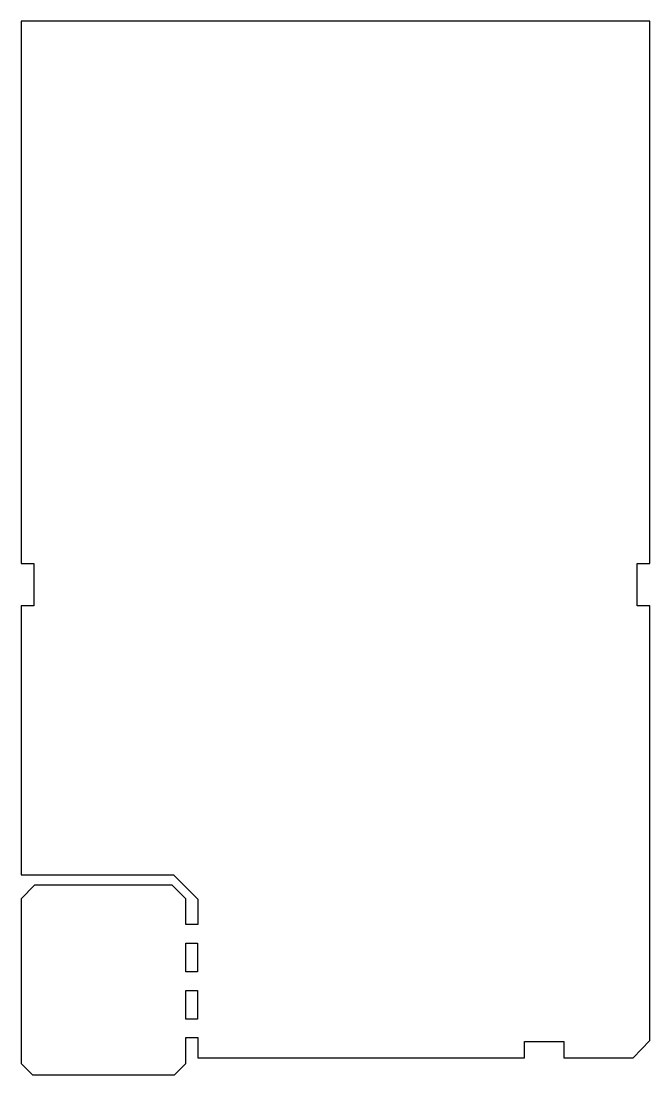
# Model space of a CAD drawing. Header units: metres. Extents: x 0 to 70, y 0 to 117.
import ezdxf

# ---------------------------------------------------------------- set-up
doc = ezdxf.new("R2010")
doc.units = ezdxf.units.M

msp = doc.modelspace()

# ---------------------------------------------------------------- linework, layer by layer
for p, q in [((0.02485, 116.70265), (0.02485, 56.65265)), ((69.67485, 116.70265), (0.02485, 116.70265)), ((69.67485, 96.52), (69.67485, 116.70265)), ((69.67485, 56.63165), (69.67485, 96.52)), ((0.02485, 56.65265), (1.42485, 56.65265)), ((1.42485, 56.65265), (1.42485, 51.95265)), ((68.26985, 56.63165), (69.67485, 56.63165)), ((68.26985, 51.93265), (68.26985, 56.63165)), ((0.02485, 51.95265), (0.02485, 22.15265)), ((1.42485, 51.95265), (0.02485, 51.95265)), ((69.67485, 51.93265), (68.26985, 51.93265)), ((69.67485, 3.81), (69.67485, 51.93265)), ((0.02485, 22.15265), (16.8761, 22.15265)), ((16.8761, 22.15265), (19.57485, 19.4539)), ((1.5, 21), (0, 19.5)), ((16.75, 21), (1.5, 21)), ((18.25, 19.5), (16.75, 21)), ((0, 19.5), (0, 1.25)), ((18.25, 16.66875), (18.25, 19.5)), ((19.57485, 19.4539), (19.57485, 16.66875)), ((19.57485, 16.66875), (18.25, 16.66875)), ((18.27, 14.605), (19.54, 14.605)), ((18.27, 11.43), (18.27, 14.605)), ((19.54, 14.605), (19.54, 11.43)), ((19.54, 11.43), (18.27, 11.43)), ((18.27, 9.36625), (19.54, 9.36625)), ((18.27, 6.19125), (18.27, 9.36625)), ((19.54, 9.36625), (19.54, 6.19125)), ((19.54, 6.19125), (18.27, 6.19125)), ((18.25, 4.1275), (19.57485, 4.1275)), ((18.25, 1.25), (18.25, 4.1275)), ((19.57485, 4.1275), (19.57485, 1.90265)), ((55.7836, 3.7089), (60.12485, 3.7089)), ((55.7836, 1.90265), (55.7836, 3.7089)), ((60.12485, 3.7089), (60.12485, 1.90265)), ((67.8, 1.90265), (69.67485, 3.81)), ((0, 1.25), (1.25, 0)), ((17, 0), (18.25, 1.25)), ((19.57485, 1.90265), (55.7836, 1.90265)), ((60.12485, 1.90265), (67.8, 1.90265)), ((1.25, 0), (17, 0))]:
    msp.add_line(p, q)

doc.saveas('drawing.dxf')
